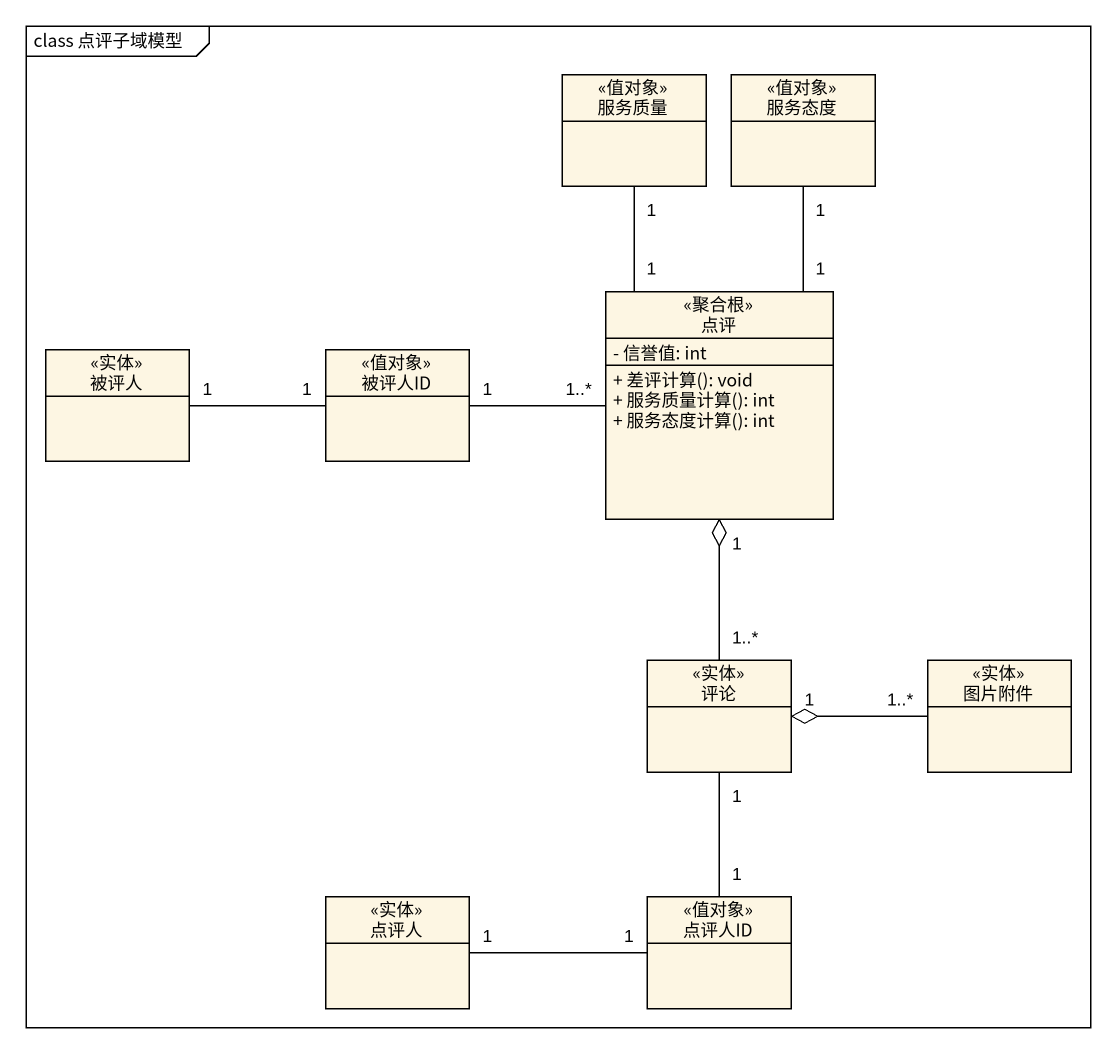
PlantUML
@startuml
mainframe class 点评子域模型
hide circle
hide empty members
skinparam classAttributeIconSize 0
class 服务质量 <<值对象>>
class 服务态度 <<值对象>>
class 点评 <<聚合根>> {
  - 信誉值: int
  + 差评计算(): void
  + 服务质量计算(): int
  + 服务态度计算(): int
}
class 被评人 <<实体>>
class 被评人ID <<值对象>>
class 评论 <<实体>>
class 图片附件 <<实体>>
class 点评人 <<实体>>
class 点评人ID <<值对象>>
服务质量 "1" -- "1" 点评
服务态度 "1" -- "1" 点评
被评人 "1" -right- "1" 被评人ID
被评人ID "1" -right- "1..*" 点评
评论 "1..*" -up-o "1" 点评
评论 "1" -- "1" 点评人ID
图片附件 "1..*" -left-o "1" 评论
点评人 "1" -right- "1" 点评人ID
@enduml
